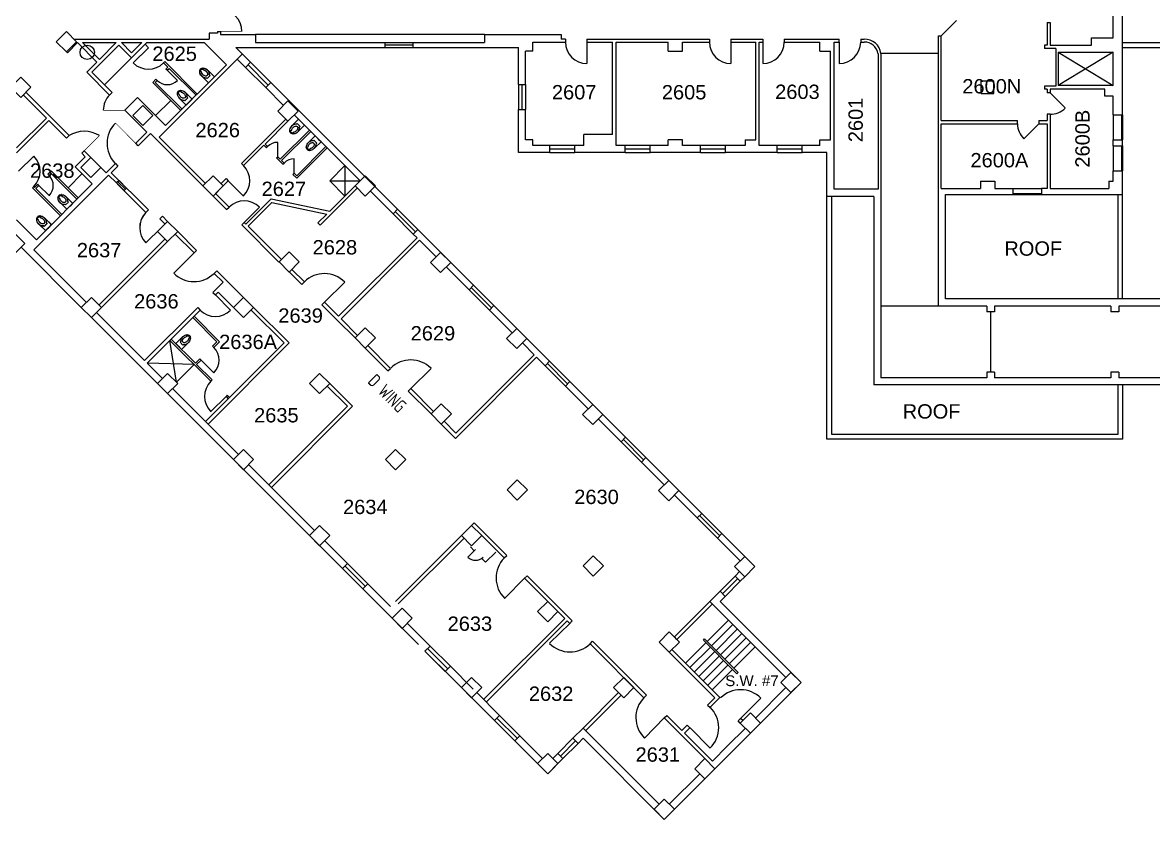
# Model space of a CAD drawing. Header units: inches. Extents: x -3198 to 3293, y 108 to 2903.
# Drawn here: x -1811 to 82, y 201 to 1535 of the extents above; entities that cross this region are included whole.
import ezdxf
from ezdxf.enums import TextEntityAlignment as Align

# ---------------------------------------------------------------- set-up
doc = ezdxf.new("R2010")
doc.units = ezdxf.units.IN
doc.header["$LTSCALE"] = 96
doc.header["$MEASUREMENT"] = 0
doc.layers.get('0').update_dxf_attribs({"linetype": 'CONTINUOUS'})
doc.layers.get('DEFPOINTS').update_dxf_attribs({"color": 31, "linetype": 'CONTINUOUS'})
for name, color, linetype in [('A-ANNO-ROOM', 4, 'CONTINUOUS'), ('A-ANNO-TEXT', 4, 'CONTINUOUS'), ('A-COLS', 5, 'CONTINUOUS'), ('A-DOOR', 2, 'CONTINUOUS'), ('A-FLOR-CASE', 3, 'CONTINUOUS'), ('A-FLOR-PFIX', 2, 'CONTINUOUS'), ('A-FLOR-STRS', 2, 'CONTINUOUS'), ('A-GLAZ', 2, 'CONTINUOUS'), ('A-GLAZ-SILL', 1, 'CONTINUOUS'), ('A-ROOF-LEVL-MED', 3, 'CONTINUOUS'), ('A-ROOF-LEVL-THICK', 5, 'CONTINUOUS'), ('A-SHAFT', 1, 'CONTINUOUS'), ('A-WALL-FULL', 6, 'CONTINUOUS')]:
    doc.layers.add(name, color=color, linetype=linetype)
doc.styles.add('11', font='dim.shx', dxfattribs={"width": 0.85, "height": 11})
doc.styles.add('ARIAL', font='arial.ttf')

# ---------------------------------------------------------------- blocks, each defined once
blk = doc.blocks.new('P2477016')
for p, q in [((-3.603083, -23.831759), (-3.603083, -23.831759)), ((-2.504894, -21.068753), (-2.504894, -21.068753))]:
    blk.add_line(p, q)
for points in [[(-6.93083, -16.399601, -0.022673), (-7, -14.875), (-7, 0), (-3.020761, 0), (0, 0), (3.020761, 0), (7, 0), (7, -14.875)], [(-6.937926, -16.211212, -0.074934), (-6.387938, -12.562014, -0.085426), (-4.920528, -9.670474, -0.066386), (-3.550098, -8.264603), (-3.550098, -6.711212), (3.449902, -6.711212), (3.449902, -8.264603, -0.066386), (4.820333, -9.670474, -0.085426), (6.287743, -12.562014, -0.111314), (6.709134, -17.991061)], [(3.991504, -23.722377, -0.562484), (3.158962, -23.529526), (2.424162, -21.300368, -0.238976), (2.492058, -20.853364, 0.08035), (3.421006, -18.976205, 0.074934), (3.837731, -16.211212, 0.074934), (3.421006, -13.446218, 0.085426), (2.414145, -11.462194, 0.066386), (1.597345, -10.624271, 0.330534), (-1.69754, -10.624271, 0.066386), (-2.51434, -11.462194, 0.085426), (-3.521201, -13.446218, 0.074934), (-3.937926, -16.211212, 0.074934), (-3.521201, -18.976205, 0.08035), (-2.592253, -20.853364, -0.238976), (-2.524357, -21.300368), (-3.250575, -23.503493, -0.549653), (-4.069149, -23.710095)], [(0, -25.75, 0.143932), (2.498761, -25.015482, 0.107177), (4.949747, -22.564786, 0.077997), (6.431696, -19.212481, 0.065232), (7, -14.875)], [(-4.023967, -23.748064, 0.06085), (-2.498761, -25.015482, 0.143932), (0, -25.75)], [(-2.976493, -22.67201, 0.063273), (-1.687041, -23.754089, 0.143932), (0, -24.25)], [(0, -24.25, 0.143932), (1.687041, -23.754089, 0.059203), (2.902316, -22.750942)]]:
    blk.add_lwpolyline(points, format="xyb")
for centre, radius, start, end in [((5.443363, -16.211212), 12.38129, 180, 197.141641), ((2.746106, -17.043143), 9.558648, 197.141641, 216.672481), ((1.035634, -18.316811), 7.426057, 216.672481, 226.574161)]:
    blk.add_arc(centre, radius, start, end)
blk = doc.blocks.new('WC')
at = {"layer": 'A-FLOR-PFIX', "xscale": -1}
blk.add_blockref('P2477016', (0, 0), dxfattribs=at)
blk = doc.blocks.new('TOIL')
at = {"layer": 'A-FLOR-PFIX', "rotation": 45}
blk.add_blockref('WC', (-4.9, 4.9), dxfattribs=at)

msp = doc.modelspace()

# ---------------------------------------------------------------- linework, layer by layer
at = {"layer": 'A-COLS'}
for points in [[(-1754.7, 1503.1), (-1737.7, 1486.1), (-1720.7, 1503.1), (-1737.7, 1520.1)], [(-1754.7, 1503.1), (-1737.7, 1486.1), (-1720.7, 1503.1), (-1737.7, 1520.1)], [(-1814.1, 1443.7), (-1797.1, 1426.7), (-1814.1, 1409.8), (-1831, 1426.7)], [(-1383.9, 1386.9), (-1366.9, 1369.9), (-1349.9, 1386.9), (-1366.9, 1403.8)], [(-1626.7, 1379.4), (-1609.8, 1362.5), (-1592.8, 1379.4), (-1609.8, 1396.4)], [(-1696.8, 1309.4), (-1679.8, 1292.5), (-1696.8, 1275.5), (-1713.7, 1292.5)], [(-1696.8, 1309.4), (-1679.8, 1292.5), (-1696.8, 1275.5), (-1713.7, 1292.5)], [(-1509, 1261.7), (-1492, 1244.7), (-1475.1, 1261.7), (-1492, 1278.7)], [(-1254.5, 1261.7), (-1237.5, 1244.7), (-1220.5, 1261.7), (-1237.5, 1278.7)], [(-1568.4, 1202.3), (-1551.4, 1185.3), (-1568.4, 1168.4), (-1585.4, 1185.3)], [(-1381.7, 1134.4), (-1364.8, 1117.4), (-1347.8, 1134.4), (-1364.8, 1151.4)], [(-1128.2, 1133.4), (-1111.2, 1116.5), (-1094.2, 1133.4), (-1111.2, 1150.4)], [(-1695.7, 1075), (-1678.7, 1058.1), (-1695.7, 1041.1), (-1712.7, 1058.1)], [(-1441.1, 1075), (-1424.2, 1058.1), (-1441.1, 1041.1), (-1458.1, 1058.1)], [(-1254.5, 1007.1), (-1237.5, 990.2), (-1220.5, 1007.1), (-1237.5, 1024.1)], [(-1000.9, 1006.1), (-983.9, 989.2), (-967, 1006.1), (-983.9, 1023.1)], [(-1568.4, 947.7), (-1551.4, 930.8), (-1568.4, 913.8), (-1585.4, 930.8)], [(-1313.9, 947.7), (-1296.9, 930.8), (-1313.9, 913.8), (-1330.8, 930.8)], [(-1127.2, 879.9), (-1110.2, 862.9), (-1093.2, 879.9), (-1110.2, 896.8)], [(-873.6, 878.9), (-856.6, 861.9), (-839.7, 878.9), (-856.6, 895.8)], [(-1441.1, 820.5), (-1424.2, 803.5), (-1441.1, 786.5), (-1458.1, 803.5)], [(-1186.6, 820.5), (-1169.6, 803.5), (-1186.6, 786.5), (-1203.5, 803.5)], [(-999.9, 752.6), (-982.9, 735.6), (-966, 752.6), (-982.9, 769.6)], [(-746.3, 751.6), (-729.4, 734.6), (-712.4, 751.6), (-729.4, 768.6)], [(-1313.9, 693.2), (-1296.9, 676.2), (-1313.9, 659.2), (-1330.8, 676.2)], [(-1059.3, 693.2), (-1042.3, 676.2), (-1059.3, 659.2), (-1076.3, 676.2)], [(-872.6, 625.3), (-855.6, 608.3), (-838.7, 625.3), (-855.6, 642.3)], [(-619.1, 624.3), (-602.1, 607.3), (-585.1, 624.3), (-602.1, 641.3)], [(-1175.5, 554.9), (-1158.6, 537.9), (-1175.5, 520.9), (-1192.5, 537.9)], [(-932, 565.9), (-915, 548.9), (-932, 532), (-949, 548.9)], [(-745.3, 498), (-728.4, 481.1), (-711.4, 498), (-728.4, 515)], [(-1059.3, 438.6), (-1042.3, 421.7), (-1059.3, 404.7), (-1076.3, 421.7)], [(-804.7, 438.6), (-787.8, 421.7), (-804.7, 404.7), (-821.7, 421.7)], [(-541.7, 430.1), (-524.7, 413.2), (-507.8, 430.1), (-524.7, 447.1)], [(-609.6, 362.3), (-592.6, 345.3), (-575.6, 362.3), (-592.6, 379.2)], [(-932, 311.3), (-915, 294.4), (-932, 277.4), (-949, 294.4)], [(-669, 302.9), (-652, 285.9), (-669, 268.9), (-685.9, 285.9)], [(-736.9, 235), (-719.9, 218), (-736.9, 201), (-753.8, 218)]]:
    msp.add_lwpolyline(points, close=True, dxfattribs=at)
msp.add_lwpolyline([(-1824, 1182.1), (-1807.1, 1165.2), (-1824, 1148.2)], dxfattribs=at)
at = {"layer": 'A-DOOR'}
for p, q in [((-273, 1513.1), (-247.6, 1538.5)), ((-866.3, 1502.4), (-866.3, 1466.4)), ((-625.3, 1502.4), (-625.3, 1466.4)), ((-572, 1502.4), (-572, 1466.4)), ((-444, 1502.4), (-444, 1466.4)), ((-1600.3, 1493), (-1625.8, 1467.5)), ((-1568.8, 1455.2), (-1551.9, 1438.2)), ((-91, 1417.5), (-65.6, 1392.1)), ((-109.5, 1365.8), (-135, 1340.3)), ((-1383.9, 1310.5), (-1383.9, 1334.5)), ((-1817.7, 1286.2), (-1792.3, 1311.6)), ((-1817.7, 1286.2), (-1792.3, 1311.6)), ((-1356.3, 1282.9), (-1356.3, 1306.9)), ((-1466.6, 1270.2), (-1441.1, 1244.7)), ((-1783.6, 1262.2), (-1766.6, 1245.3)), ((-1783.6, 1262.2), (-1766.6, 1245.3)), ((-1440, 1200.6), (-1414.5, 1226.1)), ((-1579, 1191.7), (-1604.5, 1166.3)), ((-1524, 1149.4), (-1557.9, 1115.5)), ((-1305.6, 1066.8), (-1271.7, 1100.7)), ((-1488.2, 1079.1), (-1462.7, 1053.7)), ((-1493.1, 993.4), (-1491, 991.2)), ((-1514.3, 972.1), (-1491, 948.8)), ((-1161.1, 922.3), (-1127.2, 956.2)), ((-1470.4, 909.1), (-1495.9, 883.7)), ((-1065.7, 640.2), (-1052.9, 652.9)), ((-970.3, 605.2), (-1004, 571)), ((-894.5, 529.4), (-928.7, 495.8)), ((-609, 370.1), (-575, 404.1)), ((-736.4, 371.4), (-770.1, 337.2)), ((-693.7, 354.5), (-659.8, 320.5))]:
    msp.add_line(p, q, dxfattribs=at)
at = {"layer": 'A-DOOR', "const_width": 1}
for points in [[(-1479.9, 1520.4), (-1443.9, 1520.4)], [(-1639.9, 1388.3), (-1675.9, 1388.3)], [(-1639.9, 1388.3), (-1675.9, 1388.3)], [(-1621.7, 1333), (-1655.6, 1367)], [(-1621.7, 1333), (-1655.6, 1367)], [(-1707.8, 1320.5), (-1682.3, 1345.9)], [(-1707.8, 1320.5), (-1682.3, 1345.9)]]:
    msp.add_lwpolyline(points, dxfattribs=at)
at = {"layer": 'A-DOOR'}
for centre, radius, start, end in [((-1479.9, 1520.4), 36, 0, 90), ((-866.3, 1502.4), 36, 180.4323, 270), ((-625.3, 1502.4), 36, 180.4323, 270), ((-572, 1502.4), 36, 270, 359.5677), ((-444, 1502.4), 36, 270, 359.5677), ((-1600.3, 1493), 36, 225, 315), ((-1568.8, 1455.2), 24, 225, 315), ((-1568.8, 1455.2), 24, 225, 315), ((-1639.9, 1388.3), 36, 135, 180), ((-1639.9, 1388.3), 36, 135, 180), ((-91, 1417.5), 36, 270, 315), ((-1621.7, 1333), 48, 135, 224.5677), ((-1621.7, 1333), 48, 135, 224.5677), ((-109.5, 1365.8), 36, 180.4323, 225), ((-1707.8, 1303.6), 49.4, 58.9978, 121.0022), ((-1707.8, 1303.6), 49.4, 58.9978, 121.0022), ((-1383.9, 1310.5), 24, 90, 135), ((-1817.7, 1286.2), 36, 315, 45), ((-1817.7, 1286.2), 36, 315, 45), ((-1356.3, 1282.9), 24, 90, 135), ((-1466.6, 1270.2), 36, 315, 45), ((-1783.6, 1262.2), 24, 315, 45), ((-1783.6, 1262.2), 24, 315, 45), ((-1440, 1200.6), 36, 45, 135), ((-1579, 1191.7), 36, 135, 225), ((-1579, 1191.7), 36, 135, 176.0577), ((-1524, 1149.4), 48, 225, 314.5677), ((-1305.6, 1066.8), 48, 45, 134.5677), ((-1488.2, 1079.1), 36, 225, 315), ((-1512.2, 970), 30, 315, 45), ((-1161.1, 922.3), 48, 45, 134.5677), ((-1470.4, 909.1), 36, 135, 225), ((-1052.9, 652.9), 18, 225, 315), ((-970.3, 605.2), 48, 135.8666, 225.4344), ((-894.5, 529.4), 48, 224.5656, 314.1334), ((-609, 370.1), 48, 45, 134.5677), ((-736.4, 371.4), 48, 135.8666, 225.4344), ((-693.7, 354.5), 48, 315, 45.4323)]:
    msp.add_arc(centre, radius, start, end, dxfattribs=at)
at = {"layer": 'A-FLOR-CASE'}
for p, q in [((-1711.6, 1281.9), (-1734.9, 1258.5)), ((-1711.6, 1281.9), (-1734.9, 1258.5)), ((-1061.4, 657.1), (-1055.1, 650.8)), ((-1036, 631.7), (-1019, 648.6)), ((-1042.3, 638), (-1036, 631.7))]:
    msp.add_line(p, q, dxfattribs=at)
at = {"layer": 'A-FLOR-PFIX'}
for p, q in [((-1271.4, 1295.6), (-1296.9, 1270.2)), ((-1271.4, 1295.6), (-1271.4, 1244.7)), ((-1296.9, 1270.2), (-1271.4, 1244.7)), ((-1296.9, 1270.2), (-1246, 1270.2)), ((-1553.6, 932.9), (-1564.3, 1003)), ((-1523.9, 962.6), (-1602.5, 964.8)), ((-1553.6, 932.9), (-1523.9, 962.6))]:
    msp.add_line(p, q, dxfattribs=at)
at = {"layer": 'A-FLOR-STRS'}
for p, q in [((-278, 1483.4), (-374, 1483.4)), ((-278, 1060.5), (-374, 1060.5)), ((-190.5, 1051), (-190.5, 950)), ((-664.9, 498.9), (-629.2, 534.6)), ((-657.5, 491.5), (-621.8, 527.2)), ((-650.1, 484), (-614.4, 519.8)), ((-642.7, 476.6), (-606.9, 512.3)), ((-667.1, 496.8), (-701.3, 462.5)), ((-671.3, 501.1), (-669.2, 503.2)), ((-671.3, 501.1), (-615.1, 444.8)), ((-669.2, 503.2), (-613, 446.9)), ((-635.2, 469.2), (-599.5, 504.9)), ((-627.8, 461.8), (-592.1, 497.5)), ((-659.6, 489.3), (-693.9, 455.1)), ((-652.2, 481.9), (-686.5, 447.6)), ((-644.8, 474.5), (-679.1, 440.2)), ((-620.4, 454.3), (-584.7, 490.1)), ((-637.4, 467.1), (-671.6, 432.8)), ((-629.9, 459.6), (-664.2, 425.4)), ((-622.5, 452.2), (-656.8, 417.9)), ((-615.1, 444.8), (-613, 446.9))]:
    msp.add_line(p, q, dxfattribs=at)
at = {"layer": 'A-GLAZ'}
for p, q in [((-1204.5, 1497.6), (-1157.5, 1497.6)), ((-1433.6, 1464.3), (-1399.7, 1430.4)), ((-975.1, 1431.4), (-975.1, 1389.4)), ((28.5, 1380.6), (28.5, 1338.6)), ((28.5, 1328.8), (28.5, 1286.8)), ((-928.3, 1323.5), (-886.3, 1323.5)), ((-802.3, 1323.5), (-760.3, 1323.5)), ((-676.3, 1323.5), (-634.3, 1323.5)), ((-548, 1323.5), (-506, 1323.5)), ((-1651.7, 1268.6), (-1639, 1255.9)), ((-153.5, 1249), (-105.5, 1249)), ((-1187.1, 1218.8), (-1153.1, 1184.8)), ((-1059.8, 1091.5), (-1025.9, 1057.6)), ((-932.5, 964.2), (-898.6, 930.3)), ((-805.2, 836.9), (-771.3, 803)), ((-678, 709.7), (-644, 675.7)), ((-1271.4, 625.3), (-1237.5, 591.4)), ((-618.1, 608.3), (-643.5, 582.9)), ((-609.6, 599.8), (-635, 574.4)), ((-1133.1, 487), (-1099.2, 453)), ((-1016.9, 370.7), (-982.9, 336.8)), ((-889.6, 336.8), (-915, 311.3)), ((-881.1, 328.3), (-906.6, 302.9))]:
    msp.add_line(p, q, dxfattribs=at)
at = {"layer": 'A-GLAZ-SILL'}
for p, q in [((-1204.5, 1501.9), (-1157.5, 1501.9)), ((-1204.5, 1493.5), (-1157.5, 1493.5)), ((-1437.9, 1460.1), (-1403.9, 1426.2)), ((-1429.4, 1468.6), (-1395.5, 1434.6)), ((-981.1, 1431.4), (-981.1, 1389.4)), ((-969.1, 1431.4), (-969.1, 1389.4)), ((14.5, 1380.6), (14.5, 1338.6)), ((30.5, 1380.6), (30.5, 1338.6)), ((-886.3, 1329.5), (-928.3, 1329.5)), ((-760.3, 1329.5), (-802.3, 1329.5)), ((-634.3, 1329.5), (-676.3, 1329.5)), ((-506, 1329.5), (-548, 1329.5)), ((14.5, 1328.8), (14.5, 1286.8)), ((30.5, 1328.8), (30.5, 1286.8)), ((-928.3, 1317.5), (-886.3, 1317.5)), ((-802.3, 1317.5), (-760.3, 1317.5)), ((-676.3, 1317.5), (-634.3, 1317.5)), ((-548, 1317.5), (-506, 1317.5)), ((-1649.6, 1270.8), (-1636.9, 1258)), ((-1653.8, 1266.5), (-1641.1, 1253.8)), ((-153.5, 1257.5), (-105.5, 1257.5)), ((-153.5, 1247), (-105.5, 1247)), ((-1190.8, 1215), (-1156.9, 1181.1)), ((-1183.3, 1222.5), (-1149.4, 1188.6)), ((-1063.5, 1087.8), (-1029.6, 1053.8)), ((-1056.1, 1095.2), (-1022.1, 1061.3)), ((-928.8, 968), (-894.8, 934)), ((-936.3, 960.5), (-902.3, 926.5)), ((-809, 833.2), (-775, 799.3)), ((-801.5, 840.7), (-767.6, 806.7)), ((-681.7, 705.9), (-647.8, 672)), ((-674.2, 713.4), (-640.3, 679.5)), ((-1267.2, 629.5), (-1233.2, 595.6)), ((-1275.7, 621.1), (-1241.7, 587.1)), ((-613.8, 604.1), (-639.3, 578.6)), ((-1137.4, 482.7), (-1103.4, 448.8)), ((-1128.9, 491.2), (-1094.9, 457.3)), ((-1021.1, 366.5), (-987.2, 332.6)), ((-1012.6, 375), (-978.7, 341)), ((-885.3, 332.6), (-910.8, 307.1))]:
    msp.add_line(p, q, dxfattribs=at)
at = {"layer": 'A-ROOF-LEVL-MED'}
for p, q in [((30.5, 1501.5), (260.5, 1501.5)), ((-456.5, 845.5), (-456.5, 1244.1)), ((22.5, 1247), (22.5, 1072.5)), ((22.5, 928.5), (22.5, 845.5)), ((22.5, 845.5), (-456.5, 845.5))]:
    msp.add_line(p, q, dxfattribs=at)
at = {"layer": 'A-ROOF-LEVL-THICK'}
for p, q in [((30.5, 1493.5), (268.5, 1493.5)), ((-464.5, 837.5), (-464.5, 1244.1)), ((30.5, 1072.5), (30.5, 1247)), ((30.5, 928.5), (30.5, 837.5)), ((30.5, 837.5), (-464.5, 837.5))]:
    msp.add_line(p, q, dxfattribs=at)
at = {"layer": 'A-SHAFT'}
for p, q in [((-77.5, 1485.5), (14.5, 1429.5)), ((14.5, 1485.5), (-77.5, 1429.5))]:
    msp.add_line(p, q, dxfattribs=at)
at = {"layer": 'A-WALL-FULL'}
for p, q in [((-96, 1535), (-96, 1497.5)), ((-96, 1535), (-91, 1535)), ((-91, 1535), (-91, 1497.5)), ((14.5, 1509.5), (14.5, 1551.8)), ((30.5, 1380.6), (30.5, 1551.8)), ((-1484.9, 1517.4), (-1498.9, 1517.4)), ((-1498.9, 1517.4), (-1498.9, 1507.5)), ((-1484.9, 1520.4), (-1484.9, 1517.4)), ((-1484.9, 1520.4), (-1479.9, 1520.4)), ((-1479.9, 1520.4), (-1479.9, 1514.9)), ((-1479.9, 1514.9), (-1420.9, 1514.9)), ((-1420.9, 1514.9), (-1420.9, 1501.9)), ((-1037.5, 1514.9), (-1420.9, 1514.9)), ((-1037.5, 1514.9), (-1037.5, 1501.9)), ((-1037.5, 1514.9), (-909.5, 1514.9)), ((-909.5, 1514.9), (-909.5, 1507.4)), ((-1736.1, 1484.5), (-1719.1, 1501.5)), ((-1736.1, 1484.5), (-1719.1, 1501.5)), ((-1725.1, 1507.5), (-1498.9, 1507.5)), ((-1686.6, 1469), (-1719.1, 1501.5)), ((-1682.3, 1473.2), (-1710.6, 1501.5)), ((-1710.6, 1501.5), (-1654.1, 1501.5)), ((-1695.1, 1452), (-1649.8, 1497.2)), ((-1682.3, 1473.2), (-1654.1, 1501.5)), ((-1628.6, 1476), (-1649.8, 1497.2)), ((-1628.6, 1484.5), (-1645.6, 1501.5)), ((-1645.6, 1501.5), (-1611.6, 1501.5)), ((-1628.6, 1484.5), (-1611.6, 1501.5)), ((-1628.6, 1476), (-1603.1, 1501.5)), ((-1606, 1498.7), (-1600.3, 1493)), ((-1603.1, 1501.5), (-1507, 1501.5)), ((-1507, 1501.5), (-1469.8, 1464.3)), ((-1507, 1501.5), (-1469.8, 1464.3)), ((-1420.9, 1501.9), (-1204.5, 1501.9)), ((-1204.5, 1501.9), (-1204.5, 1493.5)), ((-1157.5, 1501.9), (-1037.5, 1501.9)), ((-1157.5, 1501.9), (-1157.5, 1493.5)), ((-957.1, 1502.4), (-902.3, 1502.4)), ((-957.1, 1487.4), (-957.1, 1502.4)), ((-902.3, 1507.4), (-909.5, 1507.4)), ((-902.3, 1507.4), (-902.3, 1502.4)), ((-866.3, 1507.4), (-866.3, 1502.4)), ((-866.3, 1507.4), (-661.3, 1507.4)), ((-866.3, 1502.4), (-823.3, 1502.4)), ((-823.3, 1347.5), (-823.3, 1502.4)), ((-817.3, 1502.4), (-730.3, 1502.4)), ((-817.3, 1329.5), (-817.3, 1502.4)), ((-730.3, 1487.4), (-730.3, 1502.4)), ((-706.3, 1487.4), (-706.3, 1502.4)), ((-706.3, 1502.4), (-661.3, 1502.4)), ((-661.3, 1507.4), (-661.3, 1502.4)), ((-625.3, 1507.4), (-625.3, 1502.4)), ((-625.3, 1507.4), (-572, 1507.4)), ((-625.3, 1502.4), (-583.3, 1502.4)), ((-583.3, 1338.5), (-583.3, 1502.4)), ((-578, 1329.5), (-578, 1502.4)), ((-578, 1502.4), (-572, 1502.4)), ((-572, 1507.4), (-572, 1502.4)), ((-536, 1507.4), (-444, 1507.4)), ((-536, 1507.4), (-536, 1502.4)), ((-536, 1502.4), (-476.5, 1502.4)), ((-476.5, 1487.4), (-476.5, 1502.4)), ((-452.5, 1502.4), (-444, 1502.4)), ((-452.5, 1256.1), (-452.5, 1502.4)), ((-444, 1502.4), (-444, 1507.4)), ((-408, 1507.4), (-402, 1507.4)), ((-408, 1507.4), (-408, 1502.4)), ((-408, 1502.4), (-402, 1502.4)), ((-278, 1242.5), (-278, 1513.1)), ((-278, 1513.1), (-273, 1513.1)), ((-273, 1371), (-273, 1513.1)), ((-96, 1497.5), (-100.5, 1497.5)), ((-100.5, 1497.5), (-100.5, 1491.5)), ((-91, 1497.5), (-21.8, 1497.5)), ((-21.8, 1509.5), (14.5, 1509.5)), ((-21.8, 1497.5), (-21.8, 1509.5)), ((-1736.1, 1484.5), (-1739.2, 1487.6)), ((-1736.1, 1484.5), (-1739.2, 1487.6)), ((-1582.2, 1343.4), (-1443.2, 1482.4)), ((-1454.3, 1493.5), (-1429.4, 1468.6)), ((-1454.3, 1493.5), (-1204.5, 1493.5)), ((-1157.5, 1493.5), (-981.1, 1493.5)), ((-981.1, 1431.4), (-981.1, 1493.5)), ((-969.1, 1431.4), (-969.1, 1487.4)), ((-957.1, 1487.4), (-969.1, 1487.4)), ((-730.3, 1487.4), (-706.3, 1487.4)), ((-476.5, 1487.4), (-458.5, 1487.4)), ((-458.5, 1338.5), (-458.5, 1487.4)), ((-379, 1483.4), (-379, 1256.1)), ((-374, 1483.4), (-374, 940.5)), ((-81.5, 1491.5), (-100.5, 1491.5)), ((-81.5, 1491.5), (-81.5, 1428.5)), ((-77.5, 1485.5), (-77.5, 1429.5)), ((-77.5, 1485.5), (14.5, 1485.5)), ((14.5, 1429.5), (14.5, 1485.5)), ((-1703.5, 1452), (-1686.6, 1469)), ((-1673.8, 1430.8), (-1628.6, 1476)), ((-1673.8, 1430.8), (-1628.6, 1476)), ((-1673.8, 1430.8), (-1628.6, 1476)), ((-1574.9, 1467.5), (-1572.7, 1469.7)), ((-1574.9, 1467.5), (-1572.7, 1469.7)), ((-1574.9, 1467.5), (-1567.8, 1460.5)), ((-1574.9, 1467.5), (-1567.8, 1460.5)), ((-1572.7, 1469.7), (-1518.6, 1415.5)), ((-1572.7, 1469.7), (-1518.6, 1415.5)), ((-1571.6, 1362.5), (-1469.8, 1464.3)), ((-1571, 1457.3), (-1567.8, 1460.5)), ((-1571, 1457.3), (-1567.8, 1460.5)), ((-1568.8, 1455.2), (-1565.7, 1458.4)), ((-1568.8, 1455.2), (-1565.7, 1458.4)), ((-1565.7, 1458.4), (-1520.7, 1413.4)), ((-1565.7, 1458.4), (-1520.7, 1413.4)), ((-1451.7, 1473.9), (-1437.9, 1460.1)), ((-1437.9, 1460.1), (-1429.4, 1468.6)), ((-1665.4, 1413.8), (-1703.5, 1452)), ((-1665.4, 1413.8), (-1703.5, 1452)), ((-1661.1, 1418), (-1695.1, 1452)), ((-1661.1, 1418), (-1695.1, 1452)), ((-1593.2, 1435), (-1587.9, 1440.3)), ((-1585.8, 1438.2), (-1587.9, 1440.3)), ((-1585.8, 1438.2), (-1587.9, 1440.3)), ((-1568.8, 1455.2), (-1571, 1457.3)), ((-1568.8, 1455.2), (-1571, 1457.3)), ((-1593.2, 1435), (-1546.1, 1387.9)), ((-1593.2, 1435), (-1546.1, 1387.9)), ((-1589, 1435), (-1585.8, 1438.2)), ((-1589, 1435), (-1544, 1390)), ((-1403.9, 1426.2), (-1395.5, 1434.6)), ((-1403.9, 1426.2), (-1374.2, 1396.5)), ((-1395.5, 1434.6), (-1183.3, 1222.5)), ((-981.1, 1431.4), (-969.1, 1431.4)), ((-206.3, 1416.5), (-206.3, 1437.5)), ((-206.3, 1437.5), (-185, 1437.5)), ((-185, 1416.5), (-185, 1437.5)), ((-81.5, 1428.5), (-100.5, 1428.5)), ((-100.5, 1428.5), (-100.5, 1423.5)), ((-96, 1423.5), (-100.5, 1423.5)), ((-96, 1423.5), (-96, 1417.5)), ((0.5, 1423.5), (-91, 1423.5)), ((-91, 1423.5), (-91, 1417.5)), ((14.5, 1429.5), (-77.5, 1429.5)), ((0.5, 1412), (0.5, 1423.5)), ((-1771.1, 1375.3), (-1809.8, 1414)), ((-1771.1, 1375.3), (-1809.8, 1414)), ((-1733.2, 1345.9), (-1805.6, 1418.3)), ((-1665.4, 1413.8), (-1661.1, 1418)), ((-1665.4, 1413.8), (-1661.1, 1418)), ((-1665.4, 1413.8), (-1661.1, 1418)), ((-1665.4, 1413.8), (-1661.1, 1418)), ((-1639.9, 1388.3), (-1618.7, 1409.6)), ((-1618.7, 1409.6), (-1571.6, 1362.5)), ((-1588.6, 1379.4), (-1563.1, 1404.9)), ((-206.3, 1416.5), (-185, 1416.5)), ((-91, 1417.5), (-96, 1417.5)), ((14.5, 1412), (0.5, 1412)), ((14.5, 1380.6), (14.5, 1412)), ((-1603.1, 1351.6), (-1639.9, 1388.3)), ((-981.1, 1317.5), (-981.1, 1389.4)), ((-981.1, 1389.4), (-969.1, 1389.4)), ((-969.1, 1338.5), (-969.1, 1389.4)), ((-1771.1, 1375.3), (-1821, 1325.4)), ((-1766.9, 1371.1), (-1821, 1316.9)), ((-1737.5, 1341.7), (-1766.9, 1371.1)), ((-1444.8, 1299.4), (-1370.6, 1373.6)), ((-1405.1, 1331.7), (-1366.9, 1369.9)), ((-1356.3, 1380.5), (-1246, 1270.2)), ((-273, 1371), (-145.5, 1371)), ((-273, 1257.5), (-273, 1365.8)), ((-273, 1365.8), (-145.5, 1365.8)), ((-145.5, 1365.8), (-145.5, 1371)), ((-109.5, 1371), (-96, 1371)), ((-109.5, 1371), (-109.5, 1365.8)), ((-109.5, 1365.8), (-96, 1365.8)), ((-96, 1381.5), (-96, 1371)), ((-91, 1381.5), (-96, 1381.5)), ((-96, 1365.8), (-96, 1257.5)), ((-91, 1381.5), (-91, 1257.5)), ((14.5, 1380.6), (30.5, 1380.6)), ((-1737.5, 1341.7), (-1733.2, 1345.9)), ((-1603.1, 1351.6), (-1621.7, 1333)), ((-1596.8, 1349.5), (-1617.5, 1328.8)), ((-1509, 1261.7), (-1596.8, 1349.5)), ((-1379.6, 1306.2), (-1330.8, 1355)), ((-1377.5, 1304.1), (-1328.7, 1352.9)), ((-871.3, 1329.5), (-871.3, 1347.5)), ((-823.3, 1347.5), (-871.3, 1347.5)), ((-1617.5, 1328.8), (-1621.7, 1333)), ((-1617.5, 1328.8), (-1621.7, 1333)), ((-1504.8, 1265.9), (-1582.2, 1343.4)), ((-1441.1, 1295.6), (-1407.2, 1329.6)), ((-1407.2, 1329.6), (-1402.9, 1325.3)), ((-1405.1, 1331.7), (-1400.8, 1327.5)), ((-1402.9, 1325.3), (-1400.8, 1327.5)), ((-1352, 1278.7), (-1303.2, 1327.5)), ((-1352, 1274.4), (-1301.1, 1325.3)), ((-957.1, 1338.5), (-969.1, 1338.5)), ((-957.1, 1329.5), (-957.1, 1338.5)), ((-928.3, 1329.5), (-957.1, 1329.5)), ((-928.3, 1317.5), (-928.3, 1329.5)), ((-871.3, 1329.5), (-886.3, 1329.5)), ((-886.3, 1317.5), (-886.3, 1329.5)), ((-802.3, 1329.5), (-817.3, 1329.5)), ((-802.3, 1317.5), (-802.3, 1329.5)), ((-760.3, 1317.5), (-760.3, 1329.5)), ((-730.3, 1329.5), (-760.3, 1329.5)), ((-730.3, 1329.5), (-730.3, 1338.5)), ((-706.3, 1338.5), (-730.3, 1338.5)), ((-706.3, 1329.5), (-706.3, 1338.5)), ((-676.3, 1329.5), (-706.3, 1329.5)), ((-676.3, 1317.5), (-676.3, 1329.5)), ((-601.3, 1329.5), (-634.3, 1329.5)), ((-634.3, 1317.5), (-634.3, 1329.5)), ((-601.3, 1338.5), (-601.3, 1329.5)), ((-601.3, 1338.5), (-583.3, 1338.5)), ((-548, 1329.5), (-578, 1329.5)), ((-548, 1317.5), (-548, 1329.5)), ((-476.5, 1329.5), (-506, 1329.5)), ((-506, 1317.5), (-506, 1329.5)), ((-476.5, 1329.5), (-476.5, 1338.5)), ((-476.5, 1338.5), (-458.5, 1338.5)), ((14.5, 1328.8), (14.5, 1338.6)), ((14.5, 1338.6), (30.5, 1338.6)), ((14.5, 1328.8), (30.5, 1328.8)), ((30.5, 1328.8), (30.5, 1338.6)), ((-1706.2, 1310.4), (-1723.2, 1293.5)), ((-1707.8, 1320.5), (-1712, 1316.2)), ((-1707.8, 1320.5), (-1712, 1316.2)), ((-1712, 1316.2), (-1706.2, 1310.4)), ((-1696.8, 1309.4), (-1707.8, 1320.5)), ((-1386, 1308.4), (-1383.9, 1310.5)), ((-1386, 1308.4), (-1375.4, 1297.8)), ((-1383.9, 1310.5), (-1379.6, 1306.2)), ((-928.3, 1317.5), (-981.1, 1317.5)), ((-802.3, 1317.5), (-886.3, 1317.5)), ((-676.3, 1317.5), (-760.3, 1317.5)), ((-548, 1317.5), (-634.3, 1317.5)), ((-464.5, 1317.5), (-506, 1317.5)), ((-464.5, 1244.1), (-464.5, 1317.5)), ((-1723.2, 1293.5), (-1694.6, 1264.9)), ((-1690.4, 1303.1), (-1686.1, 1298.8)), ((-1671, 1283.7), (-1686.1, 1298.8)), ((-1671, 1283.7), (-1655.6, 1299.1)), ((-1671, 1283.7), (-1655.6, 1299.1)), ((-1662.5, 1283.7), (-1651.4, 1294.8)), ((-1662.5, 1283.7), (-1651.4, 1294.8)), ((-1655.6, 1299.1), (-1651.4, 1294.8)), ((-1655.6, 1299.1), (-1651.4, 1294.8)), ((-1444.8, 1299.4), (-1441.1, 1295.6)), ((-1377.5, 1304.1), (-1373.3, 1299.9)), ((-1375.4, 1297.8), (-1373.3, 1299.9)), ((-1667, 1279.7), (-1792.1, 1154.5)), ((-1763.2, 1286.8), (-1768.7, 1281.3)), ((-1763.2, 1286.8), (-1768.7, 1281.3)), ((-1766.6, 1279.2), (-1768.7, 1281.3)), ((-1766.6, 1279.2), (-1768.7, 1281.3)), ((-1763.2, 1282.6), (-1766.6, 1279.2)), ((-1763.2, 1282.6), (-1766.6, 1279.2)), ((-1763.2, 1286.8), (-1718, 1241.5)), ((-1763.2, 1282.6), (-1720.1, 1239.4)), ((-1653.8, 1266.5), (-1667, 1279.7)), ((-1662.5, 1283.7), (-1600.3, 1221.4)), ((-1649.6, 1270.8), (-1653.8, 1266.5)), ((-1487.8, 1249), (-1466.6, 1270.2)), ((-1478.8, 1265.4), (-1470.3, 1273.9)), ((-1470.3, 1273.9), (-1466.6, 1270.2)), ((-1358.4, 1280.8), (-1356.3, 1282.9)), ((-1358.4, 1280.8), (-1352, 1274.4)), ((-1356.3, 1282.9), (-1352, 1278.7)), ((-1246, 1270.2), (-1296.9, 1219.3)), ((-207.3, 1269.5), (-183.3, 1269.5)), ((-207.3, 1269.5), (-207.3, 1257.5)), ((-183.3, 1269.5), (-183.3, 1257.5)), ((7.2, 1269.5), (14.5, 1269.5)), ((7.2, 1269.5), (7.2, 1257.5)), ((14.5, 1269.5), (14.5, 1286.8)), ((14.5, 1286.8), (30.5, 1286.8)), ((30.5, 1247), (30.5, 1286.8)), ((-1792.3, 1260.7), (-1794.4, 1258.6)), ((-1794.4, 1258.6), (-1747.7, 1211.8)), ((-1792.3, 1260.7), (-1790.8, 1259.2)), ((-1792.3, 1260.7), (-1790.8, 1259.2)), ((-1785.7, 1264.3), (-1790.8, 1259.2)), ((-1783.6, 1262.2), (-1788.7, 1257.1)), ((-1788.7, 1257.1), (-1745.5, 1214)), ((-1694.6, 1264.9), (-1788, 1171.5)), ((-1783.6, 1262.2), (-1785.7, 1264.3)), ((-1604.5, 1217.2), (-1652.1, 1264.8)), ((-1636.9, 1258), (-1641.1, 1253.8)), ((-1250.7, 1258), (-1312.8, 1195.9)), ((-1229, 1253.2), (-1190.8, 1215)), ((-379, 1256.1), (-452.5, 1256.1)), ((-273, 1257.5), (-207.3, 1257.5)), ((-183.3, 1257.5), (-153.5, 1257.5)), ((-153.5, 1257.5), (-153.5, 1247)), ((-105.5, 1257.5), (-105.5, 1247)), ((-96, 1257.5), (-105.5, 1257.5)), ((-91, 1257.5), (7.2, 1257.5)), ((-1492, 1244.7), (-1469.4, 1222.1)), ((-1465.2, 1226.3), (-1487.8, 1249)), ((-1437.1, 1197.8), (-1394.7, 1240.2)), ((-1433.4, 1194.1), (-1393.7, 1233.9)), ((-1394.7, 1240.2), (-1296.9, 1219.3)), ((-1393.7, 1233.9), (-1301.9, 1214.2)), ((-386, 1244.1), (-464.5, 1244.1)), ((-386, 1244.1), (-386, 928.5)), ((-278, 1060.5), (-278, 1242.5)), ((-266, 1072.5), (-266, 1247)), ((-266, 1247), (-153.5, 1247)), ((-105.5, 1247), (30.5, 1247)), ((-1604.2, 1217.4), (-1600, 1221.7)), ((-1469.4, 1222.1), (-1465.2, 1226.3)), ((-1301.9, 1214.2), (-1316.5, 1199.7)), ((-1190.8, 1215), (-1183.3, 1222.5)), ((-1821, 1204.6), (-1788, 1171.5)), ((-1581.2, 1206.6), (-1576.9, 1210.8)), ((-1572.7, 1198.1), (-1581.2, 1206.6)), ((-1576.9, 1210.8), (-1568.4, 1202.3)), ((-1444.2, 1196.4), (-1440, 1200.6)), ((-1444.2, 1196.4), (-1382, 1134.2)), ((-1440, 1200.6), (-1437.1, 1197.8)), ((-1433.4, 1194.1), (-1377.7, 1138.4)), ((-1316.5, 1199.7), (-1312.8, 1195.9)), ((-1524, 1149.4), (-1555.7, 1181.1)), ((-1551.4, 1185.3), (-1519.8, 1153.6)), ((-1282.2, 1043.3), (-1150.6, 1174.9)), ((-1156.9, 1181.1), (-1149.4, 1188.6)), ((-1156.9, 1181.1), (-1150.6, 1174.9)), ((-1149.4, 1188.6), (-1056.1, 1095.2)), ((-1813.4, 1158.8), (-1712.7, 1058.1)), ((-1572.7, 1172.6), (-1683, 1062.3)), ((-1568.4, 1168.4), (-1678.7, 1058.1)), ((-1277.9, 1039.1), (-1146.4, 1170.6)), ((-1146.4, 1170.6), (-1118.7, 1142.9)), ((-1792.1, 1154.5), (-1704.2, 1066.5)), ((-1519.8, 1153.6), (-1524, 1149.4)), ((-1486.1, 1119.4), (-1490.3, 1115.2)), ((-1486.1, 1119.4), (-1441.4, 1074.8)), ((-1343.6, 1096.8), (-1364.5, 1117.7)), ((-1339.3, 1101), (-1360.3, 1121.9)), ((-1101.7, 1125.9), (-1063.5, 1087.8)), ((-1475.5, 1100.4), (-1492.4, 1083.4)), ((-1490.3, 1115.2), (-1475.5, 1100.4)), ((-1343.6, 1096.8), (-1339.3, 1101)), ((-1492.4, 1083.4), (-1488.2, 1079.1)), ((-1483.7, 1083.6), (-1488.2, 1079.1)), ((-1451.7, 1051.7), (-1483.7, 1083.6)), ((-1063.5, 1087.8), (-1056.1, 1095.2)), ((-1305.6, 1066.8), (-1309.9, 1062.6)), ((-1309.9, 1062.6), (-1284.3, 1037)), ((-1282.2, 1043.3), (-1305.6, 1066.8)), ((-1029.6, 1053.8), (-1022.1, 1061.3)), ((-1022.1, 1061.3), (-928.8, 968)), ((-197, 1060.5), (-278, 1060.5)), ((224.7, 1072.5), (-266, 1072.5)), ((-197, 1060.5), (-197, 1051)), ((-184, 1060.5), (-184, 1051)), ((11, 1060.5), (-184, 1060.5)), ((11, 1060.5), (11, 1051)), ((24, 1060.5), (24, 1051)), ((224.7, 1060.5), (24, 1060.5)), ((-1687.2, 1049.6), (-1606.7, 969.1)), ((-1517.9, 1057.9), (-1606.7, 969.1)), ((-1513.6, 1053.7), (-1602.5, 964.8)), ((-1526.1, 1041.2), (-1485.7, 1000.8)), ((-1524, 1043.3), (-1481.4, 1000.8)), ((-1517.9, 1057.9), (-1513.6, 1053.7)), ((-1428.4, 1053.8), (-1373.3, 998.7)), ((-1424.2, 1058.1), (-1364.8, 998.7)), ((-1029.6, 1053.8), (-991.4, 1015.6)), ((-184, 1051), (-197, 1051)), ((24, 1051), (11, 1051)), ((-1695.7, 1041.1), (-1275.7, 621.1)), ((-1254.5, 1007.1), (-1284.3, 1037)), ((-1277.9, 1039.1), (-1250.2, 1011.4)), ((-1562.2, 1005.2), (-1521.7, 964.7)), ((-1564.3, 1003), (-1495.9, 934.6)), ((-1373.3, 998.7), (-1504.8, 867.1)), ((-1364.8, 998.7), (-1500.5, 862.9)), ((-1485.7, 1000.8), (-1493.1, 993.4)), ((-1481.4, 1000.8), (-1491, 991.2)), ((-1237.5, 990.2), (-1199.3, 952)), ((-1195.1, 956.2), (-1233.2, 994.4)), ((-974.4, 998.7), (-954.7, 978.9)), ((-1514.3, 972.1), (-1521.7, 964.7)), ((-1512.2, 970), (-1519.6, 962.6)), ((-1086.2, 838.9), (-950.5, 974.7)), ((-1085.7, 847.9), (-954.7, 978.9)), ((-950.5, 974.7), (-936.3, 960.5)), ((-936.3, 960.5), (-928.8, 968)), ((-1602.5, 964.8), (-1576.9, 939.3)), ((-1519.6, 962.6), (-1493.7, 936.7)), ((-1199.3, 952), (-1195.1, 956.2)), ((-197, 950), (-197, 940.5)), ((-184, 950), (-197, 950)), ((-184, 950), (-184, 940.5)), ((11, 950), (11, 940.5)), ((24, 950), (11, 950)), ((24, 950), (24, 940.5)), ((-1493.7, 936.7), (-1495.9, 934.6)), ((-1296.9, 930.8), (-1258.7, 892.6)), ((-902.3, 926.5), (-894.8, 934)), ((-894.8, 934), (-801.5, 840.7)), ((248.6, 928.5), (-386, 928.5)), ((-197, 940.5), (-374, 940.5)), ((11, 940.5), (-184, 940.5)), ((252, 940.5), (24, 940.5)), ((-1559.9, 922.3), (-1449.6, 812)), ((-1468.3, 911.2), (-1470.4, 909.1)), ((-1470.4, 909.1), (-1466.6, 905.3)), ((-1468.3, 911.2), (-1464.5, 907.4)), ((-1301.1, 926.5), (-1267.2, 892.6)), ((-1165.4, 918), (-1161.1, 922.3)), ((-1127.2, 879.9), (-1165.4, 918)), ((-1122.9, 884.1), (-1161.1, 922.3)), ((-902.3, 926.5), (-864.1, 888.3)), ((-1267.2, 892.6), (-1398.7, 761.1)), ((-1258.7, 892.6), (-1394.5, 756.8)), ((-847.2, 871.4), (-809, 833.2)), ((-1086.2, 838.9), (-1110.2, 862.9)), ((-1085.7, 847.9), (-1105.5, 867.6)), ((-809, 833.2), (-801.5, 840.7)), ((-775, 799.3), (-767.6, 806.7)), ((-775, 799.3), (-736.9, 761.1)), ((-767.6, 806.7), (-674.2, 713.4)), ((-1432.6, 795), (-1322.3, 684.7)), ((-719.9, 744.1), (-681.7, 705.9)), ((-681.7, 705.9), (-674.2, 713.4)), ((-1186.6, 565.9), (-1055.1, 697.4)), ((-1000.5, 642.9), (-1055.1, 697.4)), ((-1004.8, 638.7), (-1050.8, 684.7)), ((-1305.4, 667.7), (-1267.2, 629.5)), ((-1182.3, 561.7), (-1072, 672)), ((-647.8, 672), (-640.3, 679.5)), ((-647.8, 672), (-609.6, 633.8)), ((-640.3, 679.5), (-602.1, 641.3)), ((-1267.2, 629.5), (-1275.7, 621.1)), ((-1004.8, 638.7), (-1000.5, 642.9)), ((-971.3, 604.2), (-966.6, 609)), ((-890.8, 533.2), (-966.6, 609)), ((-610.6, 615.8), (-618.1, 608.3)), ((-618.1, 608.3), (-609.6, 599.8)), ((-602.1, 607.3), (-609.6, 599.8)), ((-1233.2, 595.6), (-1241.7, 587.1)), ((-1241.7, 587.1), (-1148.4, 493.8)), ((-1233.2, 595.6), (-1195.1, 557.4)), ((-903.5, 537.4), (-970.8, 604.7)), ((-643.5, 582.9), (-660.5, 565.9)), ((-643.5, 582.9), (-635, 574.4)), ((-635, 574.4), (-643.5, 565.9)), ((-660.5, 565.9), (-719.9, 506.5)), ((-656.2, 561.7), (-715.6, 502.3)), ((-660.5, 565.9), (-533.2, 438.6)), ((-643.5, 565.9), (-507.8, 430.1)), ((-1039.3, 401.6), (-903.5, 537.4)), ((-1035, 397.4), (-899.3, 533.2)), ((-895, 528.9), (-899.3, 533.2)), ((-895.5, 528.4), (-890.8, 533.2)), ((-1167.1, 529.4), (-1128.9, 491.2)), ((-861.1, 495), (-856.9, 499.2)), ((-770.9, 404.8), (-861.1, 495)), ((-766.6, 409), (-856.9, 499.2)), ((-715.6, 502.3), (-719.9, 506.5)), ((-1128.9, 491.2), (-1137.4, 482.7)), ((-652, 404.7), (-728.4, 481.1)), ((-643.8, 404.9), (-724.1, 485.3)), ((-1114.4, 459.8), (-1021.1, 366.5)), ((-1094.9, 457.3), (-1103.4, 448.8)), ((-1094.9, 457.3), (-1056.7, 419.1)), ((-507.8, 430.1), (-622.3, 315.6)), ((-533.2, 421.7), (-584.1, 370.7)), ((-1050.8, 413.2), (-1012.6, 375)), ((-813.2, 413.2), (-872.6, 353.8)), ((-809, 408.9), (-868.4, 349.5)), ((-770.9, 404.8), (-766.6, 409)), ((-652, 404.7), (-664.2, 392.5)), ((-660, 388.7), (-643.8, 404.9)), ((-664.2, 392.5), (-660, 388.2)), ((-1012.6, 375), (-1021.1, 366.5)), ((-737, 370.8), (-732.7, 375.1)), ((-660.5, 294.4), (-737, 370.8)), ((-707.3, 349.6), (-732.7, 375.1)), ((-613.2, 365.9), (-609, 370.1)), ((-609.6, 362.3), (-613.2, 365.9)), ((-609.6, 362.3), (-605.3, 366.5)), ((-605.3, 366.5), (-609, 370.1)), ((-978.7, 341), (-987.2, 332.6)), ((-978.7, 341), (-940.5, 302.9)), ((-889.6, 336.8), (-872.6, 353.8)), ((-872.6, 353.8), (-745.3, 226.5)), ((-698.3, 358.6), (-707.3, 349.6)), ((-703.2, 345.6), (-694.1, 354.5)), ((-656.2, 298.6), (-703.2, 345.6)), ((-698.3, 358.6), (-694.1, 354.5)), ((-601.1, 353.8), (-630.8, 324.1)), ((-987.2, 332.6), (-932, 277.4)), ((-889.6, 336.8), (-881.1, 328.3)), ((-881.1, 328.3), (-872.6, 336.8)), ((-872.6, 336.8), (-736.9, 201)), ((-656.2, 298.6), (-630.8, 324.1)), ((-923.5, 302.9), (-915, 311.3)), ((-915, 311.3), (-906.6, 302.9)), ((-736.9, 201), (-622.3, 315.6)), ((-932, 277.4), (-906.6, 302.9)), ((-728.4, 226.5), (-677.5, 277.4))]:
    msp.add_line(p, q, dxfattribs=at)
for centre, radius, start, end in [((-401.5, 1479.7), 27.7, 7.6625, 91.1349), ((-401.5, 1479.6), 22.8, 9.5216, 91.3591)]:
    msp.add_arc(centre, radius, start, end, dxfattribs=at)
at = {"layer": 'DEFPOINTS'}
msp.add_circle((-1702.8, 1485.2), 12, dxfattribs=at)

# ---------------------------------------------------------------- block references
at = {"layer": 'A-FLOR-PFIX', "rotation": 179.9999999999995}
for p in [(-1499.8, 1444.2), (-1537, 1406.9), (-1737, 1232.4), (-1772.7, 1196.7)]:
    msp.add_blockref('TOIL', p, dxfattribs=at)
at = {"layer": 'A-FLOR-PFIX'}
for p, xscale, rotation in [((-1494.8, 1439.2), -1, 224.9999999999908), ((-1532.1, 1402), -1, 224.9999999999908), ((-1344, 1368.2), -1, 315), ((-1316.4, 1340.6), -1, 315), ((-1732, 1227.5), -1, 224.9999999999908), ((-1767.8, 1191.7), -1, 224.9999999999908), ((-1549.7, 992.7), -0.9999999999999998, 134.9999999999954)]:
    msp.add_blockref('P2477016', p, dxfattribs=dict(at, xscale=xscale, rotation=rotation))

# ---------------------------------------------------------------- texts
at = {"layer": 'A-ANNO-ROOM', "style": 'ARIAL'}
for s, height, p in [('2625', 24, (-1556.5, 1470.9)), ('2600N', 24, (-188.5, 1416.5)), ('2607', 24, (-887.6, 1406.5)), ('2605', 24, (-703.6, 1406.5)), ('2603', 24, (-513.9, 1407.2)), ('2626', 24, (-1484.4, 1343.1)), ('2600A', 24, (-175.8, 1292.7)), ('2638', 24, (-1761.3, 1275.2)), ('2627', 24, (-1373.6, 1244.7)), ('2637', 24, (-1682.9, 1142.1)), ('2628', 24, (-1288.2, 1146.9)), ('2636', 24, (-1587.1, 1056.4)), ('2639', 24, (-1345.6, 1032.6)), ('2629', 24, (-1124.1, 1002.9)), ('2636A', 24, (-1433.5, 988.5)), ('2635', 24, (-1386.2, 865.7)), ('2630', 24, (-850.2, 729)), ('2634', 24, (-1237.3, 712.2)), ('2633', 24, (-1062.2, 516.7)), ('S.W. #7', 18, (-590, 424.1)), ('2632', 24, (-926.2, 399.5)), ('2631', 24, (-747.6, 297.6))]:
    msp.add_text(s, height=height, dxfattribs=at).set_placement(p, align=Align.CENTER)
for s, p in [('2601', (-404.5, 1372.1)), ('2600B', (-24.7, 1340.7))]:
    msp.add_text(s, height=24, rotation=90, dxfattribs=at).set_placement(p, align=Align.CENTER)
at = {"layer": 'A-ANNO-TEXT', "style": 'ARIAL'}
for p in [(-119.1, 1144.8), (-289.3, 872.1)]:
    msp.add_text('ROOF', height=24, dxfattribs=at).set_placement(p, align=Align.CENTER)
at = {"layer": 'A-ANNO-TEXT', "style": '11', "width": 0.85}
msp.add_text('D WING', height=22, rotation=315, dxfattribs=at).set_placement((-1208.4, 906.7), align=Align.CENTER)

doc.saveas('drawing.dxf')
